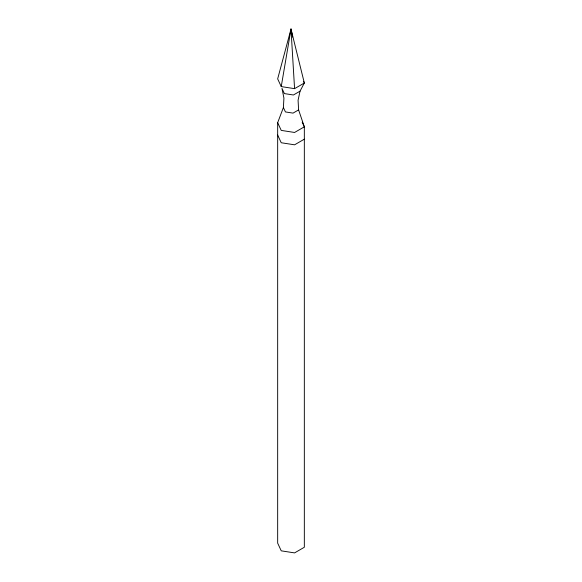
<?xml version="1.0" encoding="UTF-8"?>
<svg xmlns="http://www.w3.org/2000/svg" width="582" height="582" viewBox="0 0 582 582"><rect width="100%" height="100%" fill="white"/><g stroke="black" fill="none" stroke-linecap="round" stroke-linejoin="round"><path stroke-width="0.87" d="M300.021 91.178L298.079 100.279L298.602 109.896L304.335 126.825L304.335 547.262L294.572 552.9L281.237 550.834L277.665 543.137L277.665 122.7L283.398 107.546L283.921 98.089L281.979 88.384L284.394 93.593L293.415 94.99L300.021 91.178L304.335 83.015L291 29.1L277.665 78.89L281.237 86.594L294.572 88.653L304.335 83.015L303.622 81.48M290.855 30.904L291 29.1L292.688 37.102M281.237 86.594L291 29.1L294.572 88.653M298.602 109.896L293.037 113.112L285.435 111.933L283.398 107.546M304.335 139.178L294.572 144.816L281.237 142.75L277.665 135.053M302.189 122.205L304.335 126.825L294.572 132.463L281.237 130.397L277.665 122.7M291 29.1L291 30.89"/></g></svg>
